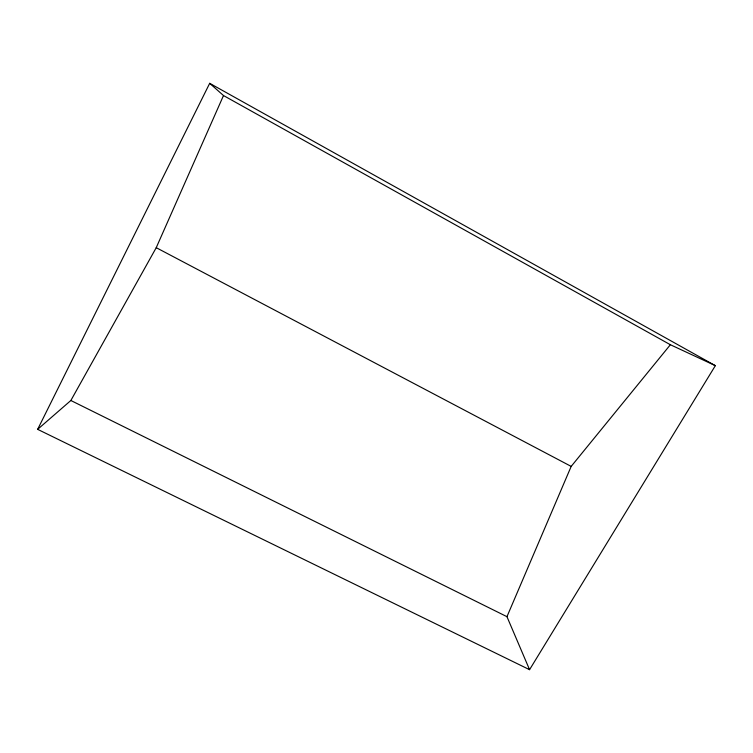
<?xml version="1.0" encoding="UTF-8"?>
<svg xmlns="http://www.w3.org/2000/svg" width="753" height="753" viewBox="0 0 753 753"><rect width="100%" height="100%" fill="white"/><g stroke="black" fill="none" stroke-linecap="round" stroke-linejoin="round"><path stroke-width="1.13" d="M529.566 669.681L506.957 616.679L571.179 466.399L670.377 344.733L715.35 365.657L529.566 669.681L37.65 429.342L209.692 83.319L715.35 365.657M37.65 429.342L70.857 400.492L156.238 247.681L223.5 95.546L209.692 83.319M70.857 400.492L506.957 616.679M156.238 247.681L571.179 466.399M223.5 95.546L670.377 344.733"/></g></svg>
